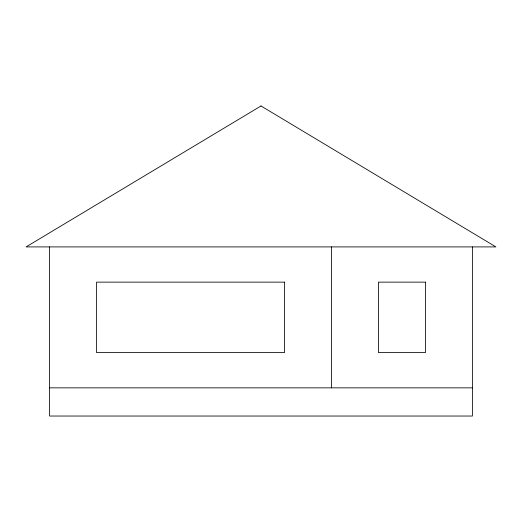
<?xml version="1.0" encoding="UTF-8"?>
<svg xmlns="http://www.w3.org/2000/svg" width="522" height="522" viewBox="0 0 522 522"><rect width="100%" height="100%" fill="white"/><g stroke="black" fill="none" stroke-linecap="round" stroke-linejoin="round"><path stroke-width="0.78" d="M49.59 387.846L472.41 387.846M472.41 246.906L472.41 416.034L49.59 416.034L49.59 246.906M331.47 246.906L331.47 387.846M261 105.966L26.1 246.906L495.9 246.906L261 105.966M284.49 282.141L96.57 282.141L96.57 352.611L284.49 352.611L284.49 282.141M425.43 282.141L378.45 282.141L378.45 352.611L425.43 352.611L425.43 282.141"/></g></svg>
